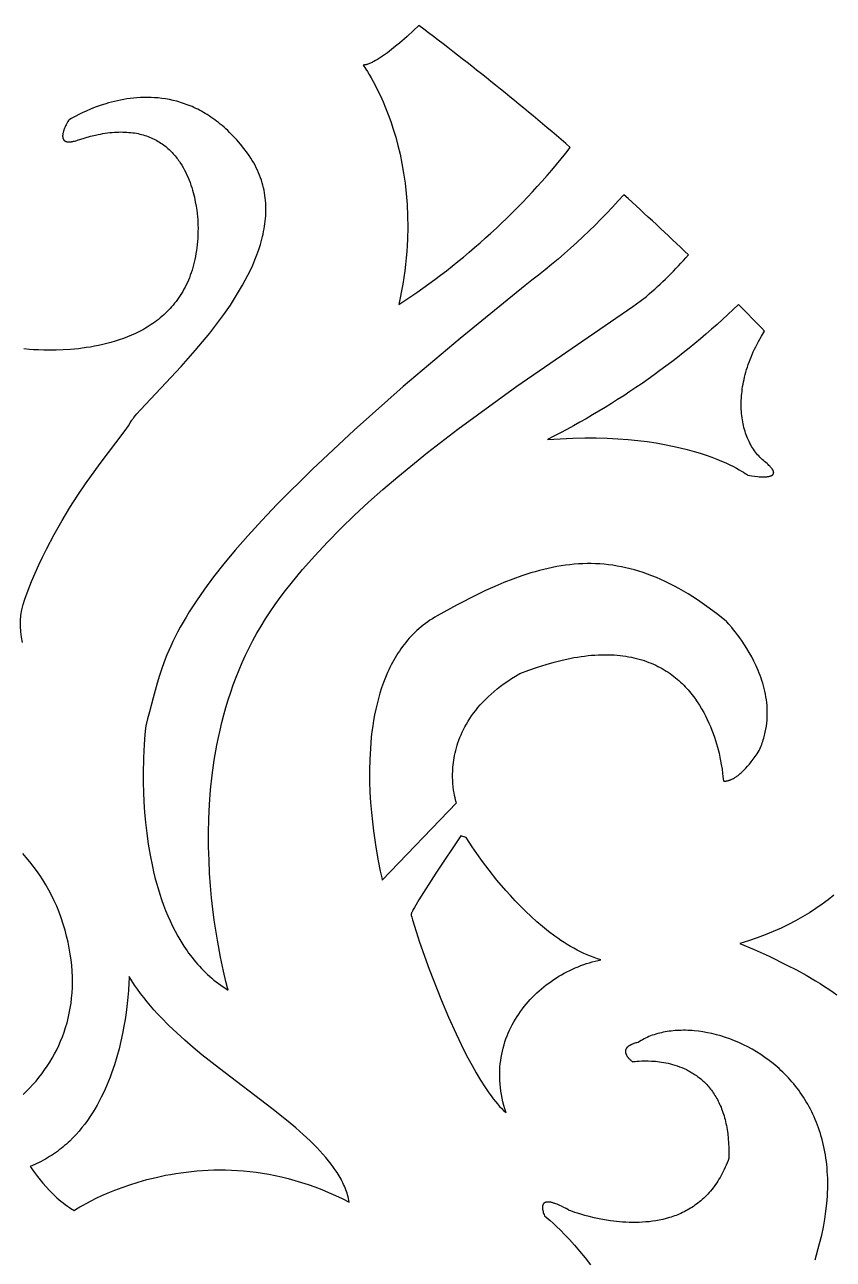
# Model space of a CAD drawing. Extents: x -3008 to 184, y 2842 to 4842.
# Drawn here: x -1445.8 to -1234.9, y 4122.2 to 4443.9 of the extents above; entities that cross this region are included whole.
import ezdxf

# ---------------------------------------------------------------- set-up
doc = ezdxf.new("R2010")
doc.units = 0
doc.layers.get('0').update_dxf_attribs({"linetype": 'CONTINUOUS'})
doc.layers.add('LAYER_1', color=7, linetype='CONTINUOUS')

msp = doc.modelspace()

# ---------------------------------------------------------------- linework, layer by layer
msp.add_lwpolyline([(-776.11, 4421.66), (-1199.61, 4421.66, 0.017805), (-1243.49, 4461.66), (-800.13, 4461.66, -0.010005)], format="xyb", close=True)
at = {"layer": 'LAYER_1'}
for points in [[(-1342.98, 4443.66), (-1344.34, 4442.38), (-1346.06, 4440.82), (-1348.02, 4439.11), (-1349.06, 4438.26), (-1350.12, 4437.41), (-1351.18, 4436.6), (-1352.23, 4435.85), (-1352.75, 4435.49), (-1353.26, 4435.16), (-1353.76, 4434.85), (-1354.25, 4434.56), (-1354.72, 4434.29), (-1354.96, 4434.17), (-1355.18, 4434.06), (-1355.41, 4433.95), (-1355.63, 4433.85), (-1355.85, 4433.76), (-1356.06, 4433.68), (-1356.26, 4433.61), (-1356.46, 4433.54), (-1356.56, 4433.51), (-1356.66, 4433.49), (-1356.76, 4433.46), (-1356.85, 4433.44), (-1356.94, 4433.42), (-1357.03, 4433.41), (-1357.12, 4433.39), (-1357.21, 4433.38), (-1357.3, 4433.37), (-1357.38, 4433.36), (-1357.47, 4433.36), (-1357.55, 4433.36), (-1357.35, 4433.08), (-1357.11, 4432.74), (-1356.79, 4432.27), (-1356.4, 4431.66), (-1355.95, 4430.92), (-1355.44, 4430.05), (-1354.88, 4429.05), (-1354.28, 4427.93), (-1353.65, 4426.69), (-1353, 4425.32), (-1352.33, 4423.83), (-1351.65, 4422.21), (-1350.97, 4420.49), (-1350.31, 4418.64), (-1349.66, 4416.68), (-1349.03, 4414.61), (-1348.44, 4412.42), (-1347.89, 4410.12), (-1347.39, 4407.72), (-1346.95, 4405.21), (-1346.57, 4402.59), (-1346.27, 4399.87), (-1346.05, 4397.04), (-1345.92, 4394.12), (-1345.89, 4391.09), (-1345.96, 4387.97), (-1346.04, 4386.37), (-1346.15, 4384.75), (-1346.29, 4383.11), (-1346.46, 4381.44), (-1346.67, 4379.75), (-1346.91, 4378.03), (-1347.18, 4376.29), (-1347.49, 4374.53), (-1347.84, 4372.75), (-1348.22, 4370.95, 0.082133), (-1303.49, 4411.92, 0.016791)], [(-1289.5, 4399.58, -0.048365), (-1315.22, 4375.97), (-1332.23, 4362.13), (-1347.05, 4349.59), (-1359.83, 4338.27), (-1370.74, 4328.07), (-1379.94, 4318.92), (-1383.95, 4314.7), (-1387.59, 4310.71), (-1390.89, 4306.94), (-1393.85, 4303.37), (-1396.51, 4299.99), (-1398.89, 4296.79), (-1400.99, 4293.76), (-1402.85, 4290.89), (-1403.7, 4289.52), (-1404.48, 4288.17), (-1405.22, 4286.87), (-1405.91, 4285.59), (-1406.55, 4284.35), (-1407.15, 4283.13), (-1407.71, 4281.95), (-1408.22, 4280.79), (-1408.7, 4279.66), (-1409.15, 4278.55), (-1409.95, 4276.4), (-1410.64, 4274.33), (-1411.25, 4272.34), (-1412.29, 4268.51), (-1413.23, 4264.82), (-1413.71, 4263), (-1414.22, 4261.19), (-1414.29, 4260.61), (-1414.44, 4258.94), (-1414.63, 4256.31), (-1414.79, 4252.85), (-1414.86, 4248.69), (-1414.85, 4246.38), (-1414.79, 4243.94), (-1414.68, 4241.39), (-1414.5, 4238.74), (-1414.26, 4236.01), (-1413.95, 4233.21), (-1413.56, 4230.37), (-1413.07, 4227.48), (-1412.49, 4224.58), (-1412.16, 4223.13), (-1411.8, 4221.68), (-1411.42, 4220.23), (-1411.01, 4218.79), (-1410.56, 4217.35), (-1410.09, 4215.92), (-1409.58, 4214.51), (-1409.04, 4213.11), (-1408.47, 4211.72), (-1407.87, 4210.35), (-1407.22, 4208.99), (-1406.54, 4207.66), (-1405.83, 4206.36), (-1405.07, 4205.07), (-1404.28, 4203.82), (-1403.45, 4202.59), (-1403.02, 4201.98), (-1402.57, 4201.39), (-1402.12, 4200.8), (-1401.66, 4200.23), (-1401.18, 4199.66), (-1400.7, 4199.1), (-1400.2, 4198.54), (-1399.69, 4198), (-1399.18, 4197.47), (-1398.65, 4196.95), (-1398.1, 4196.44), (-1397.55, 4195.93), (-1396.99, 4195.44), (-1396.41, 4194.96), (-1395.82, 4194.49), (-1395.22, 4194.04), (-1394.61, 4193.59), (-1393.99, 4193.16), (-1393.35, 4192.73), (-1392.7, 4192.32), (-1392.86, 4192.9), (-1393.3, 4194.59), (-1393.95, 4197.29), (-1394.72, 4200.91), (-1395.54, 4205.36), (-1396.33, 4210.56), (-1396.7, 4213.4), (-1397.02, 4216.4), (-1397.31, 4219.54), (-1397.54, 4222.81), (-1397.71, 4226.2), (-1397.81, 4229.69), (-1397.82, 4233.28), (-1397.74, 4236.95), (-1397.57, 4240.69), (-1397.28, 4244.5), (-1396.87, 4248.35), (-1396.33, 4252.25), (-1395.66, 4256.17), (-1395.26, 4258.13), (-1394.83, 4260.1), (-1394.36, 4262.07), (-1393.85, 4264.05), (-1393.3, 4266.01), (-1392.7, 4267.98), (-1392.06, 4269.94), (-1391.37, 4271.9), (-1390.64, 4273.85), (-1389.86, 4275.79), (-1389.03, 4277.72), (-1388.16, 4279.63), (-1387.23, 4281.54), (-1386.24, 4283.43), (-1385.2, 4285.31), (-1384.1, 4287.18), (-1382.94, 4289.05), (-1381.72, 4290.92), (-1380.44, 4292.77), (-1379.12, 4294.62), (-1377.74, 4296.46), (-1376.31, 4298.29), (-1373.31, 4301.93), (-1370.14, 4305.52), (-1366.82, 4309.08), (-1363.37, 4312.59), (-1359.79, 4316.05), (-1356.11, 4319.45), (-1352.35, 4322.8), (-1348.51, 4326.08), (-1340.71, 4332.45), (-1332.83, 4338.53), (-1317.42, 4349.69), (-1287.19, 4370.42), (-1285.29, 4371.83), (-1283.66, 4373.1, 0.038441), (-1272.7, 4383.9, 0.007616)], [(-1259.6, 4371, -0.075545), (-1309.48, 4335.8), (-1306.12, 4336.02), (-1302.87, 4336.16), (-1299.74, 4336.23), (-1296.73, 4336.22), (-1293.84, 4336.14), (-1291.07, 4336), (-1288.41, 4335.8), (-1285.87, 4335.55), (-1283.44, 4335.25), (-1281.13, 4334.91), (-1278.93, 4334.52), (-1276.84, 4334.11), (-1274.86, 4333.66), (-1272.99, 4333.2), (-1271.23, 4332.71), (-1269.58, 4332.21), (-1268.04, 4331.7), (-1266.6, 4331.19), (-1265.27, 4330.68), (-1264.04, 4330.18), (-1262.92, 4329.69), (-1261.89, 4329.21), (-1260.97, 4328.76), (-1260.15, 4328.33), (-1259.44, 4327.94), (-1258.81, 4327.58), (-1258.29, 4327.26), (-1257.87, 4326.99), (-1257.54, 4326.77), (-1257.3, 4326.61), (-1257.16, 4326.51), (-1257.13, 4326.48), (-1257.12, 4326.47), (-1257.12, 4326.47), (-1257.12, 4326.47), (-1256.64, 4326.39), (-1256.11, 4326.31), (-1255.44, 4326.22), (-1254.67, 4326.15), (-1254.27, 4326.12), (-1253.86, 4326.09), (-1253.45, 4326.08), (-1253.05, 4326.08), (-1252.85, 4326.08), (-1252.65, 4326.09), (-1252.46, 4326.1), (-1252.27, 4326.11), (-1252.09, 4326.13), (-1251.92, 4326.15), (-1251.75, 4326.18), (-1251.66, 4326.2), (-1251.58, 4326.22), (-1251.51, 4326.23), (-1251.43, 4326.25), (-1251.36, 4326.27), (-1251.28, 4326.3), (-1251.22, 4326.32), (-1251.15, 4326.35), (-1251.08, 4326.37), (-1251.05, 4326.39), (-1251.02, 4326.4), (-1250.99, 4326.42), (-1250.96, 4326.43), (-1250.93, 4326.45), (-1250.91, 4326.46), (-1250.88, 4326.48), (-1250.85, 4326.49), (-1250.83, 4326.51), (-1250.8, 4326.53), (-1250.78, 4326.55), (-1250.76, 4326.56), (-1250.73, 4326.58), (-1250.71, 4326.6), (-1250.69, 4326.62), (-1250.67, 4326.64), (-1250.65, 4326.66), (-1250.63, 4326.68), (-1250.61, 4326.7), (-1250.6, 4326.73), (-1250.58, 4326.75), (-1250.57, 4326.77), (-1250.55, 4326.79), (-1250.54, 4326.82), (-1250.53, 4326.84), (-1250.52, 4326.86), (-1250.51, 4326.89), (-1250.5, 4326.91), (-1250.49, 4326.94), (-1250.48, 4326.97), (-1250.47, 4326.99), (-1250.47, 4327.02), (-1250.46, 4327.05), (-1250.46, 4327.08), (-1250.46, 4327.1), (-1250.45, 4327.13), (-1250.45, 4327.16), (-1250.45, 4327.19), (-1250.46, 4327.22), (-1250.46, 4327.26), (-1250.46, 4327.29), (-1250.47, 4327.32), (-1250.47, 4327.35), (-1250.48, 4327.39), (-1250.49, 4327.42), (-1250.5, 4327.45), (-1250.51, 4327.49), (-1250.52, 4327.52), (-1250.53, 4327.56), (-1250.55, 4327.6), (-1250.56, 4327.63), (-1250.58, 4327.67), (-1250.6, 4327.71), (-1250.61, 4327.75), (-1250.63, 4327.79), (-1250.66, 4327.83), (-1250.68, 4327.87), (-1250.7, 4327.91), (-1250.75, 4327.99), (-1250.81, 4328.08), (-1250.87, 4328.17), (-1250.94, 4328.26), (-1251.01, 4328.35), (-1251.09, 4328.44), (-1251.17, 4328.54), (-1251.26, 4328.64), (-1251.36, 4328.75), (-1251.46, 4328.85), (-1251.68, 4329.07), (-1251.92, 4329.3), (-1252.19, 4329.54), (-1252.49, 4329.79), (-1252.81, 4330.06), (-1253.14, 4330.33), (-1253.45, 4330.61), (-1253.76, 4330.9), (-1254.07, 4331.2), (-1254.36, 4331.52), (-1254.65, 4331.84), (-1254.93, 4332.18), (-1255.2, 4332.52), (-1255.46, 4332.88), (-1255.72, 4333.25), (-1255.96, 4333.63), (-1256.2, 4334.02), (-1256.43, 4334.42), (-1256.65, 4334.83), (-1256.86, 4335.25), (-1257.06, 4335.67), (-1257.25, 4336.11), (-1257.43, 4336.56), (-1257.61, 4337.01), (-1257.77, 4337.48), (-1257.92, 4337.95), (-1258.06, 4338.43), (-1258.2, 4338.92), (-1258.32, 4339.42), (-1258.43, 4339.92), (-1258.53, 4340.44), (-1258.62, 4340.96), (-1258.69, 4341.49), (-1258.76, 4342.02), (-1258.82, 4342.57), (-1258.86, 4343.12), (-1258.89, 4343.67), (-1258.91, 4344.24), (-1258.92, 4344.8), (-1258.92, 4345.38), (-1258.9, 4345.96), (-1258.87, 4346.55), (-1258.83, 4347.15), (-1258.78, 4347.75), (-1258.71, 4348.35), (-1258.63, 4348.96), (-1258.54, 4349.58), (-1258.43, 4350.2), (-1258.31, 4350.82), (-1258.18, 4351.45), (-1258.03, 4352.09), (-1257.87, 4352.72), (-1257.69, 4353.37), (-1257.5, 4354.01), (-1257.3, 4354.66), (-1257.08, 4355.32), (-1256.84, 4355.98), (-1256.59, 4356.64), (-1256.33, 4357.3), (-1256.05, 4357.97), (-1255.76, 4358.64), (-1255.45, 4359.31), (-1255.12, 4359.98), (-1254.42, 4361.34), (-1253.66, 4362.7), (-1252.83, 4364.07, 0.003208)]]:
    msp.add_lwpolyline(points, format="xyb", close=True, dxfattribs=at)
msp.add_lwpolyline([(-1446.32, 4282.89, -0.147207), (-1445.78, 4294.19), (-1444.9, 4296.51), (-1443.98, 4298.77), (-1443.04, 4300.97), (-1442.08, 4303.11), (-1441.1, 4305.18), (-1440.11, 4307.2), (-1438.08, 4311.06), (-1436.03, 4314.68), (-1433.97, 4318.09), (-1431.92, 4321.26), (-1429.91, 4324.23), (-1426.09, 4329.53), (-1419.86, 4337.78), (-1418.73, 4339.39), (-1418.24, 4340.12), (-1417.81, 4340.82), (-1417.7, 4340.99), (-1417.58, 4341.18), (-1417.44, 4341.37), (-1417.29, 4341.57), (-1416.94, 4342.01), (-1416.55, 4342.49), (-1415.61, 4343.56), (-1405.01, 4354.79), (-1401.28, 4358.99), (-1399.39, 4361.22), (-1397.51, 4363.53), (-1395.66, 4365.91), (-1393.87, 4368.35), (-1392.14, 4370.85), (-1391.31, 4372.11), (-1390.5, 4373.39), (-1389.72, 4374.69), (-1388.97, 4375.99), (-1388.25, 4377.3), (-1387.56, 4378.61), (-1386.92, 4379.94), (-1386.31, 4381.27), (-1385.74, 4382.61), (-1385.22, 4383.95), (-1384.74, 4385.29), (-1384.31, 4386.64), (-1384.12, 4387.32), (-1383.93, 4387.99), (-1383.76, 4388.67), (-1383.61, 4389.34), (-1383.47, 4390.02), (-1383.34, 4390.69), (-1383.23, 4391.37), (-1383.13, 4392.04), (-1383.05, 4392.72), (-1382.98, 4393.39), (-1382.93, 4394.07), (-1382.9, 4394.74), (-1382.88, 4395.41), (-1382.88, 4396.08), (-1382.89, 4396.75), (-1382.93, 4397.42), (-1382.98, 4398.09), (-1383.04, 4398.76), (-1383.13, 4399.42), (-1383.23, 4400.09), (-1383.36, 4400.75), (-1383.5, 4401.41), (-1383.66, 4402.07), (-1383.85, 4402.72), (-1384.05, 4403.38), (-1384.27, 4404.03), (-1384.51, 4404.68), (-1384.78, 4405.33), (-1385.06, 4405.97), (-1385.37, 4406.61), (-1385.7, 4407.25), (-1386.05, 4407.89), (-1386.42, 4408.52), (-1386.82, 4409.15), (-1387.24, 4409.78), (-1387.68, 4410.4), (-1388.59, 4411.61), (-1389.52, 4412.76), (-1390.45, 4413.85), (-1391.39, 4414.87), (-1392.35, 4415.84), (-1392.82, 4416.3), (-1393.3, 4416.75), (-1393.79, 4417.18), (-1394.27, 4417.6), (-1394.76, 4418), (-1395.24, 4418.39), (-1395.73, 4418.77), (-1396.22, 4419.14), (-1396.71, 4419.49), (-1397.2, 4419.83), (-1397.69, 4420.15), (-1398.19, 4420.46), (-1398.68, 4420.76), (-1399.17, 4421.05), (-1399.67, 4421.33), (-1400.16, 4421.6), (-1400.66, 4421.85), (-1401.15, 4422.09), (-1401.65, 4422.32), (-1402.14, 4422.54), (-1402.64, 4422.75), (-1403.13, 4422.95), (-1403.63, 4423.13), (-1404.12, 4423.31), (-1404.62, 4423.48), (-1405.11, 4423.63), (-1405.6, 4423.78), (-1406.1, 4423.92), (-1407.08, 4424.16), (-1408.05, 4424.37), (-1409.02, 4424.54), (-1409.99, 4424.68), (-1410.94, 4424.79), (-1411.89, 4424.87), (-1412.83, 4424.91), (-1413.77, 4424.93), (-1414.69, 4424.93), (-1415.6, 4424.89), (-1416.5, 4424.84), (-1417.38, 4424.76), (-1418.26, 4424.66), (-1419.11, 4424.54), (-1419.96, 4424.4), (-1420.79, 4424.25), (-1421.6, 4424.08), (-1422.39, 4423.9), (-1423.17, 4423.71), (-1423.92, 4423.5), (-1424.66, 4423.29), (-1426.07, 4422.83), (-1427.39, 4422.36), (-1428.62, 4421.88), (-1429.74, 4421.4), (-1430.76, 4420.93), (-1431.66, 4420.49), (-1432.44, 4420.09), (-1433.1, 4419.73), (-1433.62, 4419.43), (-1434, 4419.21), (-1434.31, 4419.01), (-1434.36, 4418.92), (-1434.51, 4418.68), (-1434.72, 4418.3), (-1434.97, 4417.82), (-1435.1, 4417.55), (-1435.23, 4417.27), (-1435.36, 4416.97), (-1435.48, 4416.67), (-1435.54, 4416.51), (-1435.59, 4416.35), (-1435.64, 4416.2), (-1435.69, 4416.04), (-1435.73, 4415.89), (-1435.77, 4415.73), (-1435.8, 4415.58), (-1435.83, 4415.42), (-1435.84, 4415.35), (-1435.85, 4415.27), (-1435.86, 4415.2), (-1435.87, 4415.13), (-1435.88, 4415.05), (-1435.88, 4414.98), (-1435.88, 4414.91), (-1435.88, 4414.84), (-1435.88, 4414.77), (-1435.88, 4414.7), (-1435.87, 4414.64), (-1435.86, 4414.57), (-1435.85, 4414.5), (-1435.85, 4414.47), (-1435.84, 4414.44), (-1435.84, 4414.41), (-1435.83, 4414.38), (-1435.82, 4414.35), (-1435.81, 4414.32), (-1435.8, 4414.29), (-1435.79, 4414.26), (-1435.78, 4414.23), (-1435.77, 4414.2), (-1435.76, 4414.17), (-1435.75, 4414.14), (-1435.74, 4414.11), (-1435.73, 4414.09), (-1435.71, 4414.06), (-1435.7, 4414.03), (-1435.68, 4414.01), (-1435.67, 4413.98), (-1435.65, 4413.96), (-1435.63, 4413.93), (-1435.62, 4413.91), (-1435.6, 4413.88), (-1435.58, 4413.86), (-1435.56, 4413.84), (-1435.54, 4413.81), (-1435.52, 4413.79), (-1435.5, 4413.77), (-1435.48, 4413.75), (-1435.45, 4413.73), (-1435.43, 4413.71), (-1435.41, 4413.69), (-1435.38, 4413.67), (-1435.35, 4413.65), (-1435.33, 4413.63), (-1435.3, 4413.61), (-1435.27, 4413.6), (-1435.24, 4413.58), (-1435.21, 4413.56), (-1435.18, 4413.55), (-1435.15, 4413.53), (-1435.12, 4413.52), (-1435.09, 4413.51), (-1435.06, 4413.49), (-1435.02, 4413.48), (-1434.99, 4413.47), (-1434.95, 4413.46), (-1434.91, 4413.45), (-1434.88, 4413.44), (-1434.84, 4413.43), (-1434.8, 4413.42), (-1434.76, 4413.41), (-1434.72, 4413.4), (-1434.68, 4413.39), (-1434.63, 4413.39), (-1434.54, 4413.38), (-1434.45, 4413.37), (-1434.36, 4413.36), (-1434.26, 4413.36), (-1434.16, 4413.36), (-1434.05, 4413.37), (-1433.94, 4413.37), (-1433.83, 4413.38), (-1433.71, 4413.39), (-1433.59, 4413.41), (-1433.46, 4413.43), (-1433.33, 4413.45), (-1433.2, 4413.48), (-1433.06, 4413.51), (-1432.77, 4413.57), (-1432.46, 4413.66), (-1432.14, 4413.75), (-1431.8, 4413.86), (-1431.44, 4413.99), (-1430.01, 4414.43), (-1428.63, 4414.81), (-1427.3, 4415.13), (-1426.65, 4415.27), (-1426.01, 4415.39), (-1425.38, 4415.51), (-1424.76, 4415.6), (-1424.15, 4415.69), (-1423.55, 4415.76), (-1422.96, 4415.82), (-1422.38, 4415.86), (-1421.81, 4415.9), (-1421.26, 4415.92), (-1420.71, 4415.93), (-1420.17, 4415.92), (-1419.64, 4415.91), (-1419.12, 4415.88), (-1418.61, 4415.84), (-1418.11, 4415.8), (-1417.62, 4415.74), (-1417.14, 4415.67), (-1416.66, 4415.59), (-1416.2, 4415.5), (-1415.75, 4415.4), (-1415.3, 4415.29), (-1414.86, 4415.17), (-1414.43, 4415.04), (-1414.01, 4414.9), (-1413.6, 4414.75), (-1413.2, 4414.6), (-1412.81, 4414.43), (-1412.42, 4414.26), (-1412.04, 4414.08), (-1411.67, 4413.89), (-1411.31, 4413.7), (-1410.96, 4413.49), (-1410.61, 4413.28), (-1410.28, 4413.06), (-1409.95, 4412.84), (-1409.62, 4412.61), (-1409.31, 4412.37), (-1409, 4412.13), (-1408.7, 4411.88), (-1408.41, 4411.63), (-1408.12, 4411.37), (-1407.84, 4411.1), (-1407.57, 4410.83), (-1407.31, 4410.56), (-1407.05, 4410.28), (-1406.8, 4409.99), (-1406.55, 4409.7), (-1406.31, 4409.41), (-1406.08, 4409.12), (-1405.85, 4408.82), (-1405.64, 4408.51), (-1405.42, 4408.21), (-1405.22, 4407.9), (-1404.82, 4407.27), (-1404.45, 4406.64), (-1404.1, 4405.99), (-1403.77, 4405.35), (-1403.46, 4404.69), (-1403.17, 4404.04), (-1402.91, 4403.39), (-1402.66, 4402.73), (-1402.43, 4402.08), (-1402.22, 4401.44), (-1402.02, 4400.8), (-1401.84, 4400.16), (-1401.68, 4399.54), (-1401.53, 4398.93), (-1401.28, 4397.75), (-1401.07, 4396.64), (-1400.91, 4395.6), (-1400.79, 4394.66), (-1400.71, 4393.83), (-1400.65, 4393.12), (-1400.62, 4392.54), (-1400.59, 4391.84), (-1400.59, 4391.75), (-1400.58, 4390.85), (-1400.59, 4389.97), (-1400.62, 4389.1), (-1400.66, 4388.25), (-1400.72, 4387.42), (-1400.79, 4386.6), (-1400.88, 4385.79), (-1400.99, 4385.01), (-1401.11, 4384.23), (-1401.24, 4383.48), (-1401.39, 4382.73), (-1401.56, 4382.01), (-1401.74, 4381.29), (-1401.93, 4380.59), (-1402.14, 4379.91), (-1402.36, 4379.24), (-1402.59, 4378.59), (-1402.84, 4377.95), (-1403.09, 4377.32), (-1403.36, 4376.71), (-1403.65, 4376.11), (-1403.94, 4375.52), (-1404.24, 4374.95), (-1404.56, 4374.39), (-1404.89, 4373.84), (-1405.23, 4373.31), (-1405.57, 4372.79), (-1405.93, 4372.28), (-1406.3, 4371.78), (-1406.68, 4371.3), (-1407.07, 4370.82), (-1407.46, 4370.36), (-1407.87, 4369.92), (-1408.28, 4369.48), (-1408.7, 4369.06), (-1409.13, 4368.64), (-1409.57, 4368.24), (-1410.01, 4367.85), (-1410.46, 4367.47), (-1410.92, 4367.1), (-1411.39, 4366.74), (-1411.86, 4366.39), (-1412.33, 4366.05), (-1412.82, 4365.73), (-1413.31, 4365.41), (-1413.8, 4365.1), (-1414.3, 4364.8), (-1414.8, 4364.51), (-1415.31, 4364.23), (-1415.82, 4363.97), (-1416.86, 4363.45), (-1417.91, 4362.98), (-1418.97, 4362.53), (-1420.04, 4362.12), (-1421.11, 4361.75), (-1422.19, 4361.4), (-1423.28, 4361.08), (-1424.36, 4360.8), (-1425.44, 4360.53), (-1426.52, 4360.3), (-1427.6, 4360.09), (-1428.66, 4359.9), (-1429.72, 4359.74), (-1431.79, 4359.47), (-1433.79, 4359.28), (-1435.71, 4359.15), (-1437.53, 4359.09), (-1439.23, 4359.07), (-1440.79, 4359.08), (-1442.2, 4359.13), (-1443.45, 4359.19), (-1444.5, 4359.27), (-1445.98, 4359.41)], format="xyb", dxfattribs=at)
for points in [[(-1338.18, 4289.89), (-1338.83, 4289.51), (-1339.46, 4289.12), (-1340.08, 4288.72), (-1340.68, 4288.3), (-1341.27, 4287.87), (-1341.85, 4287.43), (-1342.41, 4286.98), (-1342.95, 4286.51), (-1343.48, 4286.04), (-1344, 4285.55), (-1344.51, 4285.05), (-1345, 4284.54), (-1345.47, 4284.02), (-1345.94, 4283.49), (-1346.39, 4282.95), (-1346.83, 4282.4), (-1347.25, 4281.84), (-1347.67, 4281.27), (-1348.07, 4280.69), (-1348.46, 4280.1), (-1348.83, 4279.51), (-1349.2, 4278.9), (-1349.55, 4278.29), (-1349.89, 4277.67), (-1350.22, 4277.05), (-1350.54, 4276.41), (-1350.85, 4275.77), (-1351.14, 4275.12), (-1351.71, 4273.81), (-1352.22, 4272.47), (-1352.7, 4271.11), (-1353.14, 4269.73), (-1353.54, 4268.33), (-1353.9, 4266.92), (-1354.23, 4265.5), (-1354.53, 4264.06), (-1354.79, 4262.61), (-1355.01, 4261.16), (-1355.21, 4259.7), (-1355.38, 4258.24), (-1355.52, 4256.78), (-1355.63, 4255.32), (-1355.79, 4252.41), (-1355.84, 4249.54), (-1355.82, 4246.7), (-1355.73, 4243.93), (-1355.57, 4241.24), (-1355.36, 4238.65), (-1355.11, 4236.17), (-1354.83, 4233.81), (-1354.22, 4229.56), (-1353.6, 4226.02), (-1353.06, 4223.33), (-1352.67, 4221.62), (-1352.57, 4221.17), (-1352.54, 4221.06), (-1352.53, 4221.03), (-1352.53, 4221.02), (-1352.53, 4221.02), (-1333.16, 4241.11), (-1333.18, 4241.17), (-1333.23, 4241.34), (-1333.32, 4241.61), (-1333.42, 4242), (-1333.54, 4242.48), (-1333.66, 4243.05), (-1333.79, 4243.71), (-1333.91, 4244.46), (-1334.01, 4245.28), (-1334.1, 4246.18), (-1334.13, 4246.66), (-1334.16, 4247.15), (-1334.17, 4247.66), (-1334.18, 4248.18), (-1334.18, 4248.72), (-1334.16, 4249.27), (-1334.13, 4249.84), (-1334.09, 4250.42), (-1334.04, 4251.01), (-1333.97, 4251.61), (-1333.89, 4252.23), (-1333.79, 4252.85), (-1333.67, 4253.49), (-1333.53, 4254.13), (-1333.38, 4254.79), (-1333.2, 4255.45), (-1333, 4256.12), (-1332.79, 4256.79), (-1332.55, 4257.48), (-1332.28, 4258.17), (-1331.99, 4258.86), (-1331.68, 4259.56), (-1331.34, 4260.26), (-1330.98, 4260.96), (-1330.58, 4261.67), (-1330.16, 4262.38), (-1329.71, 4263.09), (-1329.22, 4263.8), (-1328.71, 4264.52), (-1328.16, 4265.23), (-1327.58, 4265.94), (-1326.97, 4266.65), (-1326.32, 4267.36), (-1325.64, 4268.06), (-1324.92, 4268.76), (-1324.16, 4269.46), (-1323.37, 4270.15), (-1322.53, 4270.84), (-1321.66, 4271.52), (-1320.75, 4272.2), (-1319.79, 4272.87), (-1318.79, 4273.53), (-1317.75, 4274.18), (-1316.66, 4274.82), (-1314.31, 4275.72), (-1312.03, 4276.51), (-1309.81, 4277.21), (-1307.67, 4277.82), (-1305.59, 4278.34), (-1303.58, 4278.77), (-1302.6, 4278.96), (-1301.64, 4279.12), (-1300.69, 4279.26), (-1299.75, 4279.39), (-1298.84, 4279.49), (-1297.94, 4279.58), (-1297.05, 4279.64), (-1296.18, 4279.69), (-1295.32, 4279.72), (-1294.48, 4279.73), (-1293.66, 4279.72), (-1292.85, 4279.7), (-1292.05, 4279.66), (-1291.27, 4279.6), (-1290.5, 4279.53), (-1289.75, 4279.44), (-1289.01, 4279.33), (-1288.28, 4279.21), (-1287.57, 4279.08), (-1286.88, 4278.93), (-1286.19, 4278.76), (-1285.52, 4278.58), (-1284.87, 4278.39), (-1284.22, 4278.18), (-1283.59, 4277.97), (-1282.97, 4277.73), (-1282.37, 4277.49), (-1281.78, 4277.23), (-1281.2, 4276.97), (-1280.63, 4276.69), (-1280.08, 4276.4), (-1279.53, 4276.1), (-1279, 4275.79), (-1278.48, 4275.47), (-1277.98, 4275.14), (-1277.48, 4274.8), (-1277, 4274.45), (-1276.52, 4274.09), (-1276.06, 4273.73), (-1275.61, 4273.35), (-1275.17, 4272.97), (-1274.74, 4272.58), (-1274.32, 4272.19), (-1273.92, 4271.79), (-1273.52, 4271.38), (-1273.13, 4270.96), (-1272.75, 4270.54), (-1272.39, 4270.12), (-1272.03, 4269.69), (-1271.68, 4269.25), (-1271.34, 4268.81), (-1271.02, 4268.37), (-1270.39, 4267.47), (-1269.79, 4266.56), (-1269.24, 4265.64), (-1268.71, 4264.71), (-1268.22, 4263.78), (-1267.77, 4262.85), (-1267.34, 4261.92), (-1266.94, 4260.99), (-1266.57, 4260.07), (-1266.23, 4259.16), (-1265.92, 4258.26), (-1265.63, 4257.38), (-1265.36, 4256.51), (-1265.12, 4255.67), (-1264.71, 4254.04), (-1264.37, 4252.53), (-1264.11, 4251.15), (-1263.91, 4249.92), (-1263.77, 4248.87), (-1263.67, 4248.02), (-1263.61, 4247.38), (-1263.57, 4246.85), (-1263.57, 4246.85), (-1263.57, 4246.85), (-1263.56, 4246.84), (-1263.55, 4246.84), (-1263.53, 4246.84), (-1263.51, 4246.83), (-1263.48, 4246.83), (-1263.45, 4246.82), (-1263.41, 4246.82), (-1263.36, 4246.81), (-1263.32, 4246.81), (-1263.26, 4246.81), (-1263.2, 4246.81), (-1263.14, 4246.81), (-1263.07, 4246.81), (-1263, 4246.81), (-1262.92, 4246.82), (-1262.84, 4246.83), (-1262.75, 4246.84), (-1262.66, 4246.85), (-1262.57, 4246.87), (-1262.47, 4246.89), (-1262.36, 4246.92), (-1262.25, 4246.95), (-1262.14, 4246.98), (-1262.02, 4247.02), (-1261.89, 4247.06), (-1261.77, 4247.11), (-1261.63, 4247.16), (-1261.5, 4247.22), (-1261.36, 4247.28), (-1261.21, 4247.35), (-1261.06, 4247.43), (-1260.91, 4247.51), (-1260.75, 4247.6), (-1260.59, 4247.7), (-1260.42, 4247.8), (-1260.25, 4247.92), (-1260.08, 4248.04), (-1259.9, 4248.16), (-1259.72, 4248.3), (-1259.53, 4248.44), (-1259.34, 4248.6), (-1259.15, 4248.76), (-1258.95, 4248.93), (-1258.55, 4249.31), (-1258.13, 4249.72), (-1257.69, 4250.18), (-1257.24, 4250.68), (-1256.77, 4251.23), (-1256.3, 4251.82), (-1255.8, 4252.47), (-1255.3, 4253.17), (-1254.78, 4253.93), (-1254.25, 4254.74), (-1254.07, 4255.14), (-1253.9, 4255.54), (-1253.73, 4255.95), (-1253.58, 4256.35), (-1253.43, 4256.75), (-1253.29, 4257.15), (-1253.17, 4257.55), (-1253.04, 4257.95), (-1252.93, 4258.35), (-1252.83, 4258.75), (-1252.73, 4259.15), (-1252.64, 4259.55), (-1252.56, 4259.94), (-1252.48, 4260.34), (-1252.35, 4261.13), (-1252.25, 4261.91), (-1252.18, 4262.69), (-1252.13, 4263.47), (-1252.11, 4264.24), (-1252.12, 4265.01), (-1252.14, 4265.77), (-1252.19, 4266.52), (-1252.26, 4267.27), (-1252.36, 4268.01), (-1252.47, 4268.74), (-1252.6, 4269.47), (-1252.75, 4270.19), (-1252.91, 4270.9), (-1253.1, 4271.6), (-1253.29, 4272.29), (-1253.5, 4272.97), (-1253.73, 4273.64), (-1253.97, 4274.31), (-1254.21, 4274.96), (-1254.47, 4275.6), (-1254.74, 4276.23), (-1255.02, 4276.85), (-1255.59, 4278.05), (-1256.19, 4279.2), (-1256.81, 4280.3), (-1257.43, 4281.34), (-1258.05, 4282.32), (-1258.67, 4283.25), (-1259.27, 4284.1), (-1259.85, 4284.89), (-1260.4, 4285.61), (-1260.92, 4286.25), (-1261.39, 4286.82), (-1262.16, 4287.71), (-1262.67, 4288.26), (-1262.86, 4288.45), (-1265.39, 4290.46), (-1267.89, 4292.31), (-1269.12, 4293.17), (-1270.35, 4294), (-1271.56, 4294.79), (-1272.77, 4295.55), (-1273.97, 4296.26), (-1275.17, 4296.94), (-1276.35, 4297.59), (-1277.53, 4298.2), (-1278.71, 4298.77), (-1279.87, 4299.31), (-1281.04, 4299.81), (-1282.19, 4300.28), (-1283.34, 4300.71), (-1284.49, 4301.11), (-1285.63, 4301.48), (-1286.77, 4301.82), (-1287.91, 4302.12), (-1289.04, 4302.39), (-1290.17, 4302.63), (-1291.29, 4302.84), (-1292.42, 4303.02), (-1293.54, 4303.17), (-1294.66, 4303.28), (-1295.78, 4303.37), (-1296.9, 4303.43), (-1298.01, 4303.46), (-1299.13, 4303.46), (-1300.25, 4303.43), (-1301.37, 4303.37), (-1302.49, 4303.29), (-1303.61, 4303.18), (-1304.73, 4303.04), (-1305.85, 4302.88), (-1306.98, 4302.69), (-1308.11, 4302.47), (-1309.24, 4302.23), (-1310.37, 4301.97), (-1311.51, 4301.68), (-1312.66, 4301.36), (-1313.8, 4301.03), (-1316.11, 4300.28), (-1318.44, 4299.45), (-1320.79, 4298.53), (-1323.18, 4297.52), (-1325.59, 4296.43), (-1328.03, 4295.27), (-1333.02, 4292.72)], [(-1330.65, 4232.14), (-1332.08, 4232.5), (-1338.54, 4222.81), (-1342.98, 4215.85), (-1343.8, 4214.47), (-1344.15, 4213.87), (-1344.44, 4213.34), (-1344.68, 4212.89), (-1344.77, 4212.69), (-1344.85, 4212.52), (-1344.88, 4212.44), (-1344.91, 4212.37), (-1344.94, 4212.3), (-1344.95, 4212.27), (-1344.96, 4212.24), (-1344.97, 4212.21), (-1344.97, 4212.18), (-1344.98, 4212.16), (-1344.99, 4212.13), (-1344.99, 4212.11), (-1344.99, 4212.09), (-1344.99, 4212.07), (-1344.99, 4212.05), (-1344.99, 4212.03), (-1344.99, 4212.01), (-1344.99, 4211.99), (-1344.99, 4211.96), (-1344.97, 4211.89), (-1344.96, 4211.81), (-1344.91, 4211.61), (-1344.85, 4211.35), (-1344.67, 4210.69), (-1343.72, 4207.65), (-1342.79, 4204.84), (-1340.28, 4197.82), (-1337.06, 4189.59), (-1335.23, 4185.27), (-1333.28, 4180.94), (-1331.23, 4176.7), (-1330.18, 4174.65), (-1329.11, 4172.66), (-1328.02, 4170.74), (-1326.92, 4168.91), (-1325.82, 4167.17), (-1325.26, 4166.35), (-1324.71, 4165.55), (-1324.15, 4164.78), (-1323.59, 4164.05), (-1323.03, 4163.35), (-1322.47, 4162.68), (-1321.92, 4162.05), (-1321.36, 4161.46), (-1321.08, 4161.18), (-1320.8, 4160.91), (-1320.52, 4160.65), (-1320.25, 4160.4), (-1320.55, 4161.36), (-1320.82, 4162.31), (-1321.06, 4163.25), (-1321.27, 4164.18), (-1321.45, 4165.11), (-1321.59, 4166.03), (-1321.71, 4166.95), (-1321.8, 4167.85), (-1321.86, 4168.75), (-1321.89, 4169.64), (-1321.9, 4170.52), (-1321.88, 4171.39), (-1321.83, 4172.26), (-1321.75, 4173.11), (-1321.65, 4173.96), (-1321.52, 4174.8), (-1321.37, 4175.62), (-1321.2, 4176.44), (-1321, 4177.25), (-1320.78, 4178.05), (-1320.53, 4178.83), (-1320.26, 4179.61), (-1319.98, 4180.38), (-1319.67, 4181.13), (-1319.33, 4181.88), (-1318.98, 4182.61), (-1318.61, 4183.33), (-1318.22, 4184.04), (-1317.81, 4184.74), (-1317.39, 4185.43), (-1316.94, 4186.1), (-1316.48, 4186.77), (-1316, 4187.42), (-1315.5, 4188.05), (-1314.99, 4188.68), (-1314.47, 4189.29), (-1313.93, 4189.88), (-1313.37, 4190.47), (-1312.8, 4191.04), (-1312.22, 4191.59), (-1311.62, 4192.13), (-1311.01, 4192.66), (-1310.39, 4193.17), (-1309.76, 4193.67), (-1309.12, 4194.15), (-1308.47, 4194.62), (-1307.8, 4195.07), (-1307.13, 4195.51), (-1306.45, 4195.93), (-1305.76, 4196.34), (-1305.06, 4196.72), (-1304.36, 4197.1), (-1303.65, 4197.45), (-1302.93, 4197.79), (-1302.2, 4198.11), (-1301.47, 4198.42), (-1300.74, 4198.71), (-1300, 4198.98), (-1299.26, 4199.23), (-1298.51, 4199.46), (-1297.76, 4199.68), (-1297.01, 4199.88), (-1296.25, 4200.06), (-1295.5, 4200.22), (-1296.4, 4200.5), (-1297.3, 4200.81), (-1298.2, 4201.15), (-1299.08, 4201.52), (-1299.96, 4201.91), (-1300.84, 4202.33), (-1301.71, 4202.77), (-1302.57, 4203.24), (-1303.42, 4203.72), (-1304.27, 4204.23), (-1305.1, 4204.75), (-1305.93, 4205.29), (-1306.75, 4205.85), (-1307.56, 4206.43), (-1309.16, 4207.63), (-1310.72, 4208.87), (-1312.23, 4210.16), (-1313.7, 4211.49), (-1315.13, 4212.84), (-1316.51, 4214.21), (-1317.84, 4215.58), (-1319.11, 4216.96), (-1320.34, 4218.33), (-1322.61, 4221.01), (-1324.63, 4223.55), (-1326.4, 4225.89), (-1327.88, 4227.96), (-1329.06, 4229.69), (-1330.47, 4231.84)], [(-1418.52, 4195.91), (-1418.52, 4195.91), (-1418.52, 4195.91), (-1418.52, 4195.88), (-1418.53, 4195.8), (-1418.53, 4195.47), (-1418.58, 4194.2), (-1418.69, 4192.21), (-1418.93, 4189.59), (-1419.1, 4188.08), (-1419.31, 4186.46), (-1419.57, 4184.72), (-1419.89, 4182.9), (-1420.26, 4181), (-1420.69, 4179.02), (-1421.18, 4177), (-1421.75, 4174.93), (-1422.4, 4172.83), (-1423.12, 4170.72), (-1423.51, 4169.66), (-1423.93, 4168.6), (-1424.37, 4167.54), (-1424.83, 4166.49), (-1425.31, 4165.44), (-1425.82, 4164.4), (-1426.36, 4163.37), (-1426.92, 4162.35), (-1427.5, 4161.33), (-1428.11, 4160.34), (-1428.75, 4159.35), (-1429.42, 4158.39), (-1430.11, 4157.44), (-1430.84, 4156.51), (-1431.59, 4155.6), (-1432.38, 4154.71), (-1433.19, 4153.85), (-1434.04, 4153.01), (-1434.47, 4152.61), (-1434.91, 4152.2), (-1435.37, 4151.81), (-1435.83, 4151.42), (-1436.29, 4151.05), (-1436.77, 4150.68), (-1437.25, 4150.31), (-1437.75, 4149.96), (-1438.25, 4149.61), (-1438.76, 4149.27), (-1439.28, 4148.95), (-1439.8, 4148.63), (-1440.34, 4148.31), (-1440.89, 4148.01), (-1441.44, 4147.72), (-1442, 4147.44), (-1442.58, 4147.17), (-1443.16, 4146.91), (-1443.75, 4146.66), (-1444.35, 4146.41), (-1444.12, 4146.07), (-1443.46, 4145.13), (-1442.99, 4144.47), (-1442.42, 4143.73), (-1441.77, 4142.9), (-1441.03, 4142.02), (-1440.22, 4141.09), (-1439.34, 4140.14), (-1438.39, 4139.19), (-1437.9, 4138.71), (-1437.39, 4138.24), (-1436.87, 4137.78), (-1436.33, 4137.33), (-1435.78, 4136.89), (-1435.22, 4136.46), (-1434.65, 4136.05), (-1434.06, 4135.66), (-1433.47, 4135.29), (-1433.17, 4135.11), (-1432.87, 4134.94), (-1432.49, 4135.18), (-1431.38, 4135.85), (-1430.56, 4136.32), (-1429.57, 4136.86), (-1428.42, 4137.45), (-1427.11, 4138.1), (-1425.65, 4138.78), (-1424.04, 4139.48), (-1422.28, 4140.2), (-1420.39, 4140.91), (-1418.36, 4141.62), (-1416.21, 4142.3), (-1413.93, 4142.95), (-1411.53, 4143.55), (-1409.02, 4144.09), (-1407.72, 4144.33), (-1406.4, 4144.55), (-1405.05, 4144.76), (-1403.68, 4144.94), (-1402.28, 4145.1), (-1400.86, 4145.23), (-1399.41, 4145.34), (-1397.94, 4145.42), (-1396.45, 4145.47), (-1394.94, 4145.49), (-1393.41, 4145.48), (-1391.85, 4145.43), (-1390.28, 4145.35), (-1388.69, 4145.23), (-1387.08, 4145.07), (-1385.45, 4144.87), (-1383.8, 4144.63), (-1382.14, 4144.35), (-1380.46, 4144.02), (-1378.77, 4143.65), (-1377.06, 4143.23), (-1375.34, 4142.76), (-1373.6, 4142.25), (-1371.86, 4141.68), (-1370.1, 4141.05), (-1368.32, 4140.37), (-1366.54, 4139.64), (-1364.75, 4138.85), (-1362.95, 4138), (-1361.14, 4137.09), (-1361.23, 4137.56), (-1361.33, 4138.03), (-1361.45, 4138.49), (-1361.57, 4138.96), (-1361.72, 4139.42), (-1361.87, 4139.88), (-1362.04, 4140.34), (-1362.21, 4140.79), (-1362.4, 4141.25), (-1362.6, 4141.7), (-1362.82, 4142.15), (-1363.04, 4142.6), (-1363.27, 4143.05), (-1363.52, 4143.49), (-1363.78, 4143.94), (-1364.04, 4144.38), (-1364.32, 4144.83), (-1364.61, 4145.27), (-1365.21, 4146.14), (-1365.85, 4147.02), (-1366.53, 4147.89), (-1367.25, 4148.75), (-1368, 4149.61), (-1368.78, 4150.47), (-1369.6, 4151.32), (-1370.44, 4152.18), (-1371.32, 4153.03), (-1373.15, 4154.72), (-1375.07, 4156.41), (-1377.09, 4158.1), (-1381.33, 4161.48), (-1395.01, 4171.88), (-1399.58, 4175.51), (-1401.82, 4177.37), (-1404.01, 4179.26), (-1406.14, 4181.18), (-1408.21, 4183.15), (-1410.19, 4185.16), (-1411.15, 4186.18), (-1412.09, 4187.21), (-1413, 4188.25), (-1413.88, 4189.3), (-1414.73, 4190.37), (-1415.56, 4191.45), (-1416.35, 4192.55), (-1417.11, 4193.66), (-1417.83, 4194.78)]]:
    msp.add_lwpolyline(points, close=True, dxfattribs=at)
for points in [[(-1446.14, 4165.14), (-1445.28, 4165.98), (-1444.44, 4166.85), (-1443.62, 4167.74), (-1442.83, 4168.65), (-1442.06, 4169.59), (-1441.31, 4170.55), (-1440.6, 4171.53), (-1439.91, 4172.54), (-1439.25, 4173.56), (-1438.61, 4174.61), (-1438.01, 4175.69), (-1437.44, 4176.78), (-1436.91, 4177.9), (-1436.4, 4179.04), (-1435.93, 4180.2), (-1435.5, 4181.39), (-1435.1, 4182.59), (-1434.74, 4183.82), (-1434.42, 4185.07), (-1434.14, 4186.34), (-1433.9, 4187.63), (-1433.69, 4188.95), (-1433.54, 4190.28), (-1433.42, 4191.64), (-1433.35, 4193.02), (-1433.32, 4194.42), (-1433.34, 4195.84), (-1433.41, 4197.28), (-1433.52, 4198.74), (-1433.68, 4200.22), (-1433.9, 4201.72), (-1434.16, 4203.25), (-1434.47, 4204.79), (-1434.84, 4206.35), (-1435.26, 4207.94), (-1435.74, 4209.54), (-1436.27, 4211.13), (-1436.83, 4212.68), (-1437.44, 4214.18), (-1438.09, 4215.64), (-1438.77, 4217.05), (-1439.49, 4218.42), (-1440.24, 4219.75), (-1441.02, 4221.03), (-1441.83, 4222.28), (-1442.67, 4223.48), (-1443.54, 4224.65), (-1444.44, 4225.77), (-1445.36, 4226.86), (-1446.3, 4227.91)], [(-1234.74, 4217.06), (-1236.25, 4215.87), (-1237.83, 4214.72), (-1239.46, 4213.59), (-1241.15, 4212.5), (-1242.9, 4211.45), (-1244.72, 4210.43), (-1246.59, 4209.45), (-1248.54, 4208.51), (-1250.55, 4207.62), (-1252.63, 4206.77), (-1254.77, 4205.97), (-1256.98, 4205.22), (-1259.27, 4204.52), (-1255.58, 4202.94), (-1251.67, 4201.15), (-1246.98, 4198.87), (-1244.5, 4197.58), (-1242, 4196.22), (-1239.54, 4194.79), (-1238.34, 4194.06), (-1237.18, 4193.32), (-1236.05, 4192.58), (-1234.97, 4191.82), (-1233.94, 4191.07)], [(-1239.66, 4122.03), (-1238.47, 4126.33), (-1237.93, 4128.49), (-1237.48, 4130.61), (-1237.11, 4132.69), (-1236.81, 4134.72), (-1236.59, 4136.71), (-1236.44, 4138.65), (-1236.39, 4139.61), (-1236.36, 4140.55), (-1236.35, 4141.48), (-1236.35, 4142.41), (-1236.37, 4143.32), (-1236.41, 4144.22), (-1236.46, 4145.11), (-1236.53, 4145.99), (-1236.61, 4146.86), (-1236.71, 4147.72), (-1236.82, 4148.56), (-1236.95, 4149.4), (-1237.1, 4150.22), (-1237.26, 4151.04), (-1237.43, 4151.84), (-1237.62, 4152.63), (-1237.82, 4153.42), (-1238.03, 4154.19), (-1238.26, 4154.95), (-1238.5, 4155.7), (-1238.75, 4156.43), (-1239.02, 4157.16), (-1239.3, 4157.88), (-1239.59, 4158.59), (-1239.89, 4159.28), (-1240.2, 4159.97), (-1240.53, 4160.64), (-1240.86, 4161.3), (-1241.21, 4161.96), (-1241.57, 4162.6), (-1241.94, 4163.23), (-1242.32, 4163.85), (-1242.7, 4164.46), (-1243.1, 4165.06), (-1243.51, 4165.65), (-1243.93, 4166.23), (-1244.35, 4166.79), (-1244.79, 4167.35), (-1245.23, 4167.9), (-1245.68, 4168.43), (-1246.14, 4168.96), (-1246.61, 4169.47), (-1247.08, 4169.98), (-1247.56, 4170.47), (-1248.05, 4170.95), (-1248.55, 4171.42), (-1249.05, 4171.88), (-1249.56, 4172.34), (-1250.07, 4172.78), (-1250.59, 4173.21), (-1251.65, 4174.03), (-1252.72, 4174.82), (-1253.82, 4175.56), (-1254.93, 4176.27), (-1256.06, 4176.93), (-1257.2, 4177.54), (-1258.35, 4178.12), (-1259.51, 4178.66), (-1260.68, 4179.15), (-1261.85, 4179.6), (-1263.03, 4180.01), (-1264.2, 4180.38), (-1265.38, 4180.71), (-1266.55, 4181), (-1267.72, 4181.24), (-1268.89, 4181.45), (-1270.04, 4181.61), (-1271.19, 4181.73), (-1271.75, 4181.78), (-1272.32, 4181.81), (-1272.88, 4181.84), (-1273.43, 4181.86), (-1273.99, 4181.86), (-1274.54, 4181.85), (-1275.08, 4181.84), (-1275.62, 4181.81), (-1276.16, 4181.78), (-1276.68, 4181.73), (-1277.21, 4181.68), (-1277.73, 4181.61), (-1278.24, 4181.53), (-1278.75, 4181.45), (-1279.25, 4181.35), (-1279.74, 4181.24), (-1280.23, 4181.13), (-1280.7, 4181), (-1281.18, 4180.86), (-1281.64, 4180.72), (-1282.1, 4180.56), (-1282.55, 4180.39), (-1282.99, 4180.22), (-1283.42, 4180.03), (-1283.84, 4179.83), (-1284.25, 4179.63), (-1284.66, 4179.41), (-1285.05, 4179.18), (-1285.44, 4178.94), (-1285.81, 4178.7), (-1286.11, 4178.63), (-1286.38, 4178.56), (-1286.65, 4178.48), (-1286.89, 4178.4), (-1287.12, 4178.32), (-1287.34, 4178.24), (-1287.44, 4178.2), (-1287.54, 4178.16), (-1287.64, 4178.11), (-1287.73, 4178.07), (-1287.82, 4178.02), (-1287.9, 4177.98), (-1287.98, 4177.93), (-1288.06, 4177.89), (-1288.14, 4177.84), (-1288.21, 4177.79), (-1288.28, 4177.75), (-1288.34, 4177.7), (-1288.4, 4177.65), (-1288.46, 4177.6), (-1288.52, 4177.55), (-1288.57, 4177.51), (-1288.62, 4177.46), (-1288.67, 4177.41), (-1288.72, 4177.36), (-1288.76, 4177.31), (-1288.78, 4177.28), (-1288.8, 4177.26), (-1288.82, 4177.23), (-1288.84, 4177.2), (-1288.85, 4177.18), (-1288.87, 4177.15), (-1288.89, 4177.13), (-1288.9, 4177.1), (-1288.92, 4177.08), (-1288.93, 4177.05), (-1288.95, 4177.03), (-1288.96, 4177), (-1288.97, 4176.97), (-1288.98, 4176.95), (-1288.99, 4176.92), (-1289.01, 4176.9), (-1289.02, 4176.87), (-1289.03, 4176.84), (-1289.03, 4176.82), (-1289.04, 4176.79), (-1289.05, 4176.77), (-1289.06, 4176.74), (-1289.06, 4176.71), (-1289.07, 4176.69), (-1289.08, 4176.66), (-1289.08, 4176.63), (-1289.09, 4176.61), (-1289.09, 4176.58), (-1289.09, 4176.56), (-1289.1, 4176.53), (-1289.1, 4176.5), (-1289.1, 4176.48), (-1289.1, 4176.45), (-1289.11, 4176.42), (-1289.11, 4176.4), (-1289.11, 4176.37), (-1289.11, 4176.32), (-1289.1, 4176.27), (-1289.1, 4176.21), (-1289.09, 4176.16), (-1289.09, 4176.11), (-1289.08, 4176.06), (-1289.07, 4176.01), (-1289.05, 4175.95), (-1289.04, 4175.9), (-1289.02, 4175.85), (-1289.01, 4175.8), (-1288.99, 4175.75), (-1288.97, 4175.7), (-1288.95, 4175.65), (-1288.93, 4175.6), (-1288.91, 4175.55), (-1288.88, 4175.5), (-1288.86, 4175.45), (-1288.83, 4175.4), (-1288.8, 4175.35), (-1288.75, 4175.25), (-1288.69, 4175.16), (-1288.63, 4175.07), (-1288.56, 4174.97), (-1288.49, 4174.89), (-1288.43, 4174.8), (-1288.36, 4174.71), (-1288.29, 4174.63), (-1288.21, 4174.55), (-1288.07, 4174.4), (-1287.93, 4174.26), (-1287.79, 4174.13), (-1287.67, 4174.01), (-1287.55, 4173.92), (-1287.45, 4173.83), (-1287.3, 4173.72), (-1287.25, 4173.67), (-1287.17, 4173.69), (-1286.96, 4173.72), (-1286.61, 4173.76), (-1286.14, 4173.8), (-1285.55, 4173.84), (-1284.87, 4173.88), (-1284.09, 4173.89), (-1283.22, 4173.89), (-1282.28, 4173.85), (-1281.79, 4173.82), (-1281.28, 4173.78), (-1280.75, 4173.72), (-1280.22, 4173.66), (-1279.67, 4173.58), (-1279.11, 4173.49), (-1278.55, 4173.38), (-1277.97, 4173.26), (-1277.39, 4173.12), (-1276.8, 4172.96), (-1276.21, 4172.79), (-1275.62, 4172.6), (-1275.02, 4172.38), (-1274.42, 4172.15), (-1273.83, 4171.9), (-1273.23, 4171.62), (-1272.64, 4171.32), (-1272.35, 4171.16), (-1272.05, 4170.99), (-1271.76, 4170.82), (-1271.47, 4170.64), (-1271.18, 4170.46), (-1270.89, 4170.27), (-1270.61, 4170.07), (-1270.33, 4169.87), (-1270.05, 4169.65), (-1269.77, 4169.44), (-1269.49, 4169.21), (-1269.22, 4168.98), (-1268.95, 4168.74), (-1268.68, 4168.49), (-1268.42, 4168.23), (-1268.16, 4167.97), (-1267.9, 4167.7), (-1267.64, 4167.42), (-1267.39, 4167.14), (-1267.15, 4166.84), (-1266.91, 4166.54), (-1266.67, 4166.23), (-1266.43, 4165.91), (-1266.2, 4165.58), (-1265.98, 4165.24), (-1265.76, 4164.9), (-1265.54, 4164.54), (-1265.33, 4164.18), (-1265.13, 4163.81), (-1264.93, 4163.43), (-1264.74, 4163.04), (-1264.55, 4162.63), (-1264.37, 4162.23), (-1264.19, 4161.81), (-1264.02, 4161.38), (-1263.86, 4160.94), (-1263.7, 4160.49), (-1263.55, 4160.03), (-1263.4, 4159.56), (-1263.27, 4159.08), (-1263.13, 4158.59), (-1263.01, 4158.09), (-1262.9, 4157.58), (-1262.79, 4157.06), (-1262.69, 4156.52), (-1262.59, 4155.98), (-1262.43, 4154.86), (-1262.3, 4153.7), (-1262.21, 4152.48), (-1262.15, 4151.23), (-1262.12, 4149.92), (-1262.14, 4148.57), (-1262.36, 4147.95), (-1262.59, 4147.35), (-1262.83, 4146.76), (-1263.08, 4146.19), (-1263.33, 4145.63), (-1263.6, 4145.09), (-1263.87, 4144.56), (-1264.14, 4144.04), (-1264.43, 4143.53), (-1264.72, 4143.04), (-1265.02, 4142.56), (-1265.32, 4142.1), (-1265.63, 4141.65), (-1265.95, 4141.2), (-1266.27, 4140.78), (-1266.6, 4140.36), (-1266.94, 4139.96), (-1267.28, 4139.56), (-1267.63, 4139.18), (-1267.98, 4138.81), (-1268.34, 4138.46), (-1268.7, 4138.11), (-1269.07, 4137.78), (-1269.44, 4137.45), (-1269.82, 4137.14), (-1270.2, 4136.84), (-1270.59, 4136.55), (-1270.98, 4136.26), (-1271.37, 4135.99), (-1271.77, 4135.73), (-1272.17, 4135.48), (-1272.57, 4135.24), (-1272.98, 4135.01), (-1273.39, 4134.79), (-1273.81, 4134.57), (-1274.23, 4134.37), (-1274.65, 4134.17), (-1275.07, 4133.99), (-1275.49, 4133.81), (-1275.92, 4133.64), (-1276.35, 4133.48), (-1276.78, 4133.33), (-1277.22, 4133.19), (-1277.65, 4133.05), (-1278.52, 4132.81), (-1279.4, 4132.59), (-1280.28, 4132.4), (-1281.17, 4132.24), (-1282.05, 4132.11), (-1282.93, 4132), (-1283.82, 4131.92), (-1284.7, 4131.86), (-1285.57, 4131.82), (-1286.44, 4131.8), (-1287.3, 4131.8), (-1288.16, 4131.82), (-1289, 4131.86), (-1289.84, 4131.91), (-1290.66, 4131.97), (-1291.47, 4132.05), (-1293.04, 4132.25), (-1294.55, 4132.49), (-1295.97, 4132.75), (-1297.31, 4133.04), (-1298.56, 4133.33), (-1299.69, 4133.63), (-1300.71, 4133.92), (-1301.59, 4134.19), (-1302.34, 4134.43), (-1303.38, 4134.8), (-1303.75, 4134.94), (-1303.75, 4134.94), (-1303.75, 4134.94), (-1303.75, 4134.94), (-1303.77, 4134.95), (-1303.85, 4135), (-1304.14, 4135.17), (-1304.59, 4135.42), (-1305.16, 4135.72), (-1305.82, 4136.05), (-1306.18, 4136.21), (-1306.55, 4136.37), (-1306.92, 4136.53), (-1307.3, 4136.67), (-1307.49, 4136.74), (-1307.68, 4136.8), (-1307.86, 4136.86), (-1308.05, 4136.91), (-1308.23, 4136.96), (-1308.42, 4137), (-1308.59, 4137.04), (-1308.77, 4137.06), (-1308.85, 4137.08), (-1308.94, 4137.09), (-1309.02, 4137.1), (-1309.1, 4137.1), (-1309.19, 4137.11), (-1309.27, 4137.11), (-1309.34, 4137.11), (-1309.42, 4137.11), (-1309.5, 4137.1), (-1309.57, 4137.1), (-1309.64, 4137.09), (-1309.68, 4137.09), (-1309.71, 4137.08), (-1309.75, 4137.07), (-1309.78, 4137.07), (-1309.81, 4137.06), (-1309.85, 4137.05), (-1309.88, 4137.04), (-1309.91, 4137.03), (-1309.95, 4137.02), (-1309.98, 4137.01), (-1310.01, 4137), (-1310.04, 4136.99), (-1310.07, 4136.98), (-1310.1, 4136.96), (-1310.13, 4136.95), (-1310.15, 4136.94), (-1310.18, 4136.92), (-1310.21, 4136.91), (-1310.23, 4136.89), (-1310.26, 4136.87), (-1310.29, 4136.85), (-1310.31, 4136.83), (-1310.34, 4136.82), (-1310.36, 4136.8), (-1310.38, 4136.77), (-1310.4, 4136.75), (-1310.43, 4136.73), (-1310.45, 4136.71), (-1310.47, 4136.68), (-1310.49, 4136.66), (-1310.51, 4136.63), (-1310.52, 4136.61), (-1310.54, 4136.58), (-1310.56, 4136.55), (-1310.58, 4136.52), (-1310.59, 4136.49), (-1310.61, 4136.46), (-1310.62, 4136.43), (-1310.64, 4136.4), (-1310.65, 4136.37), (-1310.66, 4136.33), (-1310.67, 4136.3), (-1310.68, 4136.26), (-1310.69, 4136.23), (-1310.7, 4136.19), (-1310.71, 4136.15), (-1310.72, 4136.11), (-1310.72, 4136.07), (-1310.73, 4136.03), (-1310.74, 4135.99), (-1310.74, 4135.95), (-1310.74, 4135.9), (-1310.75, 4135.86), (-1310.75, 4135.81), (-1310.75, 4135.77), (-1310.75, 4135.72), (-1310.75, 4135.62), (-1310.74, 4135.52), (-1310.73, 4135.42), (-1310.72, 4135.31), (-1310.71, 4135.19), (-1310.69, 4135.08), (-1310.66, 4134.96), (-1310.63, 4134.83), (-1310.6, 4134.7), (-1310.57, 4134.57), (-1310.53, 4134.43), (-1310.44, 4134.14), (-1310.33, 4133.83), (-1310.2, 4133.5), (-1309.82, 4133.19), (-1308.74, 4132.27), (-1307.97, 4131.58), (-1307.07, 4130.74), (-1306.05, 4129.75), (-1304.92, 4128.61), (-1303.71, 4127.33), (-1302.41, 4125.9), (-1301.06, 4124.33), (-1299.65, 4122.61), (-1298.2, 4120.75)]]:
    msp.add_lwpolyline(points, dxfattribs=at)

doc.saveas('drawing.dxf')
